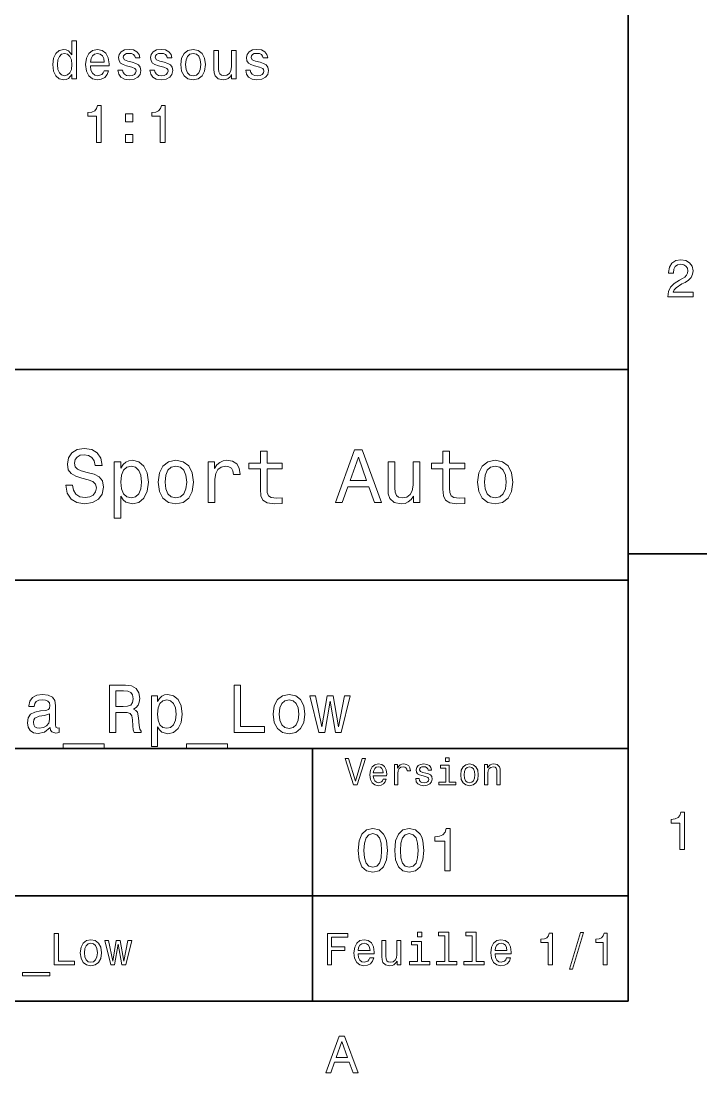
# Model space of a CAD drawing. Extents: x 0 to 297, y 0 to 210.
# Drawn here: x 229.3 to 294.5, y 3.2 to 103.1 of the extents above; entities that cross this region are included whole.
import ezdxf

# ---------------------------------------------------------------- set-up
doc = ezdxf.new("R2010")
doc.units = 0

msp = doc.modelspace()

# ---------------------------------------------------------------- linework, layer by layer
at = {"color": 7, "lineweight": 35}
for p, q in [((287, 10), (287, 200)), ((97, 70), (287, 70)), ((287, 70), (287, 10)), ((162, 50), (287, 50)), ((162, 34), (287, 34)), ((257, 10), (257, 34)), ((162, 20), (287, 20)), ((10, 10), (287, 10)), ((97, 10), (287, 10))]:
    msp.add_line(p, q, dxfattribs=at)
at = {"color": 7, "lineweight": 35, "ltscale": 0.1875}
msp.add_line((287, 52.5), (294.5, 52.5), dxfattribs=at)
at = {"color": 7, "lineweight": 13}
for points in [[(234.136673, 98.04995), (234.136673, 97.631363), (234.580475, 97.631363), (234.580475, 101.252403), (234.141724, 101.252403), (234.141724, 99.926033), (233.803818, 100.309319), (233.597046, 100.400093), (233.360016, 100.435394), (232.931351, 100.334534), (232.598495, 100.052109), (232.381638, 99.598221), (232.305984, 98.987991), (232.381638, 98.377762), (232.598495, 97.918823), (232.931351, 97.631363), (233.360016, 97.535545), (233.597046, 97.570847), (233.808868, 97.661621)], [(233.435669, 100.03698), (233.72818, 99.966377), (233.950073, 99.769691), (234.081207, 99.441879), (234.131638, 98.987991), (234.081207, 98.52906), (233.950073, 98.201248), (233.72818, 97.999519), (233.435669, 97.93396), (233.158295, 97.999519), (232.946472, 98.201248), (232.805267, 98.534103), (232.759872, 98.987991), (232.805267, 99.436836), (232.946472, 99.764648), (233.158295, 99.966377)], [(235.896759, 98.856865), (237.671982, 98.856865), (237.677017, 99.063637), (237.596329, 99.643608), (237.37442, 100.077332), (237.021408, 100.339577), (236.552383, 100.435394), (236.093445, 100.334534), (235.740417, 100.052109), (235.513474, 99.593178), (235.432785, 98.987991), (235.508438, 98.367676), (235.735382, 97.91378), (236.083359, 97.631363), (236.537247, 97.535545), (236.930618, 97.601105), (237.253387, 97.772575), (237.490417, 98.044907), (237.626587, 98.40802), (237.187836, 98.40802), (237.097046, 98.206291), (236.965927, 98.054993), (236.592728, 97.93396), (236.305267, 97.989433), (236.088409, 98.165947), (235.947189, 98.453407), (235.896759, 98.841736)], [(235.896759, 99.230064), (235.95224, 99.578049), (236.088409, 99.835251), (236.295181, 99.991592), (236.567505, 100.047066), (236.834808, 99.991592), (237.04158, 99.835251), (237.167664, 99.578049), (237.213043, 99.230064)], [(239.870819, 99.209892), (239.442154, 99.31076), (239.12442, 99.42675), (239.018524, 99.66378), (239.048782, 99.830208), (239.154694, 99.951248), (239.326157, 100.026894), (239.573273, 100.057152), (239.810303, 100.026894), (239.996902, 99.936119), (240.11795, 99.79995), (240.168381, 99.618393), (240.602097, 99.618393), (240.602097, 99.628479), (240.526443, 99.956291), (240.319672, 100.213493), (239.996902, 100.374878), (239.573273, 100.435394), (239.144592, 100.374878), (238.831924, 100.20845), (238.635239, 99.961334), (238.574707, 99.648651), (238.620102, 99.346062), (238.761322, 99.134247), (238.993301, 98.982948), (239.331207, 98.877037), (239.825439, 98.756004), (240.128021, 98.629921), (240.208725, 98.52906), (240.238983, 98.377762), (240.193588, 98.191162), (240.072556, 98.04995), (239.87587, 97.959175), (239.613617, 97.928917), (239.336243, 97.959175), (239.134521, 98.065079), (238.998352, 98.236549), (238.942871, 98.473579), (238.514191, 98.473579), (238.584808, 98.070122), (238.79158, 97.777618), (239.119385, 97.601105), (239.573273, 97.535545), (240.047333, 97.601105), (240.395325, 97.777618), (240.607132, 98.060036), (240.682785, 98.428192), (240.627304, 98.745918), (240.470963, 98.962776), (240.21376, 99.103989)], [(242.906845, 99.209892), (242.47818, 99.31076), (242.160446, 99.42675), (242.054535, 99.66378), (242.084808, 99.830208), (242.190704, 99.951248), (242.362183, 100.026894), (242.609299, 100.057152), (242.846329, 100.026894), (243.032928, 99.936119), (243.153961, 99.79995), (243.204407, 99.618393), (243.638123, 99.618393), (243.638123, 99.628479), (243.562469, 99.956291), (243.355698, 100.213493), (243.032928, 100.374878), (242.609299, 100.435394), (242.180618, 100.374878), (241.86795, 100.20845), (241.671265, 99.961334), (241.610733, 99.648651), (241.656128, 99.346062), (241.797333, 99.134247), (242.029327, 98.982948), (242.367218, 98.877037), (242.86145, 98.756004), (243.164047, 98.629921), (243.244751, 98.52906), (243.274994, 98.377762), (243.229614, 98.191162), (243.108582, 98.04995), (242.911896, 97.959175), (242.649643, 97.928917), (242.372269, 97.959175), (242.170532, 98.065079), (242.034363, 98.236549), (241.978897, 98.473579), (241.550217, 98.473579), (241.620819, 98.070122), (241.827591, 97.777618), (242.155411, 97.601105), (242.609299, 97.535545), (243.083359, 97.601105), (243.431335, 97.777618), (243.643158, 98.060036), (243.718811, 98.428192), (243.66333, 98.745918), (243.506989, 98.962776), (243.249786, 99.103989)], [(244.485382, 98.982948), (244.566071, 98.367676), (244.798065, 97.91378), (245.166214, 97.631363), (245.660446, 97.535545), (246.149643, 97.631363), (246.517792, 97.908737), (246.749786, 98.362633), (246.835526, 98.982948), (246.749786, 99.598221), (246.517792, 100.057152), (246.149643, 100.334534), (245.660446, 100.435394), (245.166214, 100.334534), (244.798065, 100.052109), (244.566071, 99.598221)], [(244.93927, 98.987991), (244.98465, 99.441879), (245.12587, 99.769691), (245.352814, 99.97142), (245.660446, 100.042023), (245.963043, 99.97142), (246.189987, 99.774734), (246.331207, 99.441879), (246.381622, 98.987991), (246.331207, 98.52906), (246.189987, 98.196205), (245.963043, 97.994476), (245.660446, 97.928917), (245.352814, 97.994476), (245.12587, 98.196205), (244.98465, 98.52906)], [(249.740417, 100.339577), (249.296616, 100.339577), (249.296616, 98.776176), (249.246185, 98.413063), (249.09993, 98.150818), (248.872986, 97.989433), (248.575439, 97.939003), (248.338409, 97.979347), (248.187103, 98.10038), (248.101364, 98.307152), (248.081192, 98.599663), (248.081192, 100.339577), (247.63739, 100.339577), (247.63739, 98.559319), (247.652527, 98.201248), (247.748352, 97.903694), (248.040848, 97.631363), (248.509872, 97.535545), (248.762024, 97.570847), (248.978897, 97.661621), (249.165497, 97.817963), (249.316788, 98.044907), (249.316788, 97.631363), (249.740417, 97.631363)], [(252.014923, 99.209892), (251.586243, 99.31076), (251.268524, 99.42675), (251.162613, 99.66378), (251.192871, 99.830208), (251.298767, 99.951248), (251.470245, 100.026894), (251.717361, 100.057152), (251.954391, 100.026894), (252.140991, 99.936119), (252.262024, 99.79995), (252.312469, 99.618393), (252.746185, 99.618393), (252.746185, 99.628479), (252.670532, 99.956291), (252.46376, 100.213493), (252.140991, 100.374878), (251.717361, 100.435394), (251.288696, 100.374878), (250.976013, 100.20845), (250.779327, 99.961334), (250.718811, 99.648651), (250.764191, 99.346062), (250.905396, 99.134247), (251.13739, 98.982948), (251.475281, 98.877037), (251.969528, 98.756004), (252.272125, 98.629921), (252.352814, 98.52906), (252.383072, 98.377762), (252.337677, 98.191162), (252.216644, 98.04995), (252.019958, 97.959175), (251.757706, 97.928917), (251.480331, 97.959175), (251.278595, 98.065079), (251.142441, 98.236549), (251.08696, 98.473579), (250.658295, 98.473579), (250.728882, 98.070122), (250.935669, 97.777618), (251.263474, 97.601105), (251.717361, 97.535545), (252.191422, 97.601105), (252.539413, 97.777618), (252.751221, 98.060036), (252.826874, 98.428192), (252.771393, 98.745918), (252.615051, 98.962776), (252.357849, 99.103989)], [(236.461609, 91.584534), (236.920532, 91.584534), (236.920532, 95.109749), (236.577606, 95.109749), (236.486816, 94.802116), (236.305267, 94.595337), (236.027893, 94.474304), (235.644608, 94.43396), (235.644608, 94.07589), (236.461609, 94.07589)], [(242.533646, 91.584534), (242.992584, 91.584534), (242.992584, 95.109749), (242.649643, 95.109749), (242.558868, 94.802116), (242.377304, 94.595337), (242.09993, 94.474304), (241.716644, 94.43396), (241.716644, 94.07589), (242.533646, 94.07589)], [(239.240417, 93.541306), (239.936386, 93.541306), (239.936386, 94.292747), (239.240417, 94.292747)], [(239.240417, 91.584534), (239.936386, 91.584534), (239.936386, 92.335976), (239.240417, 92.335976)], [(290.76947, 76.916786), (293.175079, 76.916786), (293.175079, 77.350502), (291.273773, 77.350502), (291.3797, 77.587532), (291.561249, 77.784218), (292.121033, 78.142288), (292.418579, 78.293587), (292.751434, 78.510445), (292.988464, 78.762604), (293.124634, 79.060158), (293.175079, 79.398056), (293.089355, 79.821686), (292.852325, 80.154541), (292.489197, 80.366356), (292.020172, 80.442001), (291.536041, 80.35627), (291.167877, 80.119232), (290.930847, 79.740997), (290.850159, 79.241714), (290.850159, 79.171112), (291.309082, 79.171112), (291.309082, 79.211456), (291.354462, 79.554398), (291.490631, 79.806557), (291.707489, 79.967941), (291.994965, 80.023415), (292.287476, 79.972984), (292.504333, 79.846901), (292.645538, 79.650215), (292.695984, 79.403099), (292.660675, 79.171112), (292.56485, 78.974426), (292.403473, 78.802956), (292.181549, 78.651657), (291.884003, 78.490273), (291.389771, 78.177589), (291.041779, 77.844742), (290.835022, 77.441284), (290.76947, 76.931915)], [(234.20462, 59.030979), (233.548996, 59.030979), (233.693085, 58.267288), (234.053314, 57.70533), (234.608078, 57.366714), (235.357361, 57.244236), (236.099426, 57.359509), (236.654175, 57.67651), (237.007202, 58.17363), (237.136902, 58.82925), (237.028824, 59.420029), (236.726227, 59.801872), (236.236313, 60.054031), (235.580704, 60.241352), (235.018738, 60.378242), (234.651306, 60.536743), (234.442368, 60.767288), (234.377533, 61.127522), (234.442368, 61.451729), (234.629684, 61.696686), (234.917877, 61.862389), (235.314133, 61.920029), (235.71759, 61.84798), (236.034592, 61.653458), (236.24353, 61.32925), (236.344391, 60.889767), (237, 60.889767), (237, 60.904179), (236.884735, 61.581409), (236.546112, 62.085732), (236.01297, 62.402737), (235.292511, 62.510807), (234.644104, 62.402737), (234.139771, 62.100143), (233.815567, 61.631844), (233.700287, 61.026657), (233.793961, 60.486309), (234.067734, 60.118874), (234.5, 59.873917), (235.09079, 59.6866), (235.674362, 59.520893), (236.113831, 59.362389), (236.380402, 59.131844), (236.47406, 58.757202), (236.387619, 58.375359), (236.164276, 58.087173), (235.825653, 57.907059), (235.386169, 57.849422), (234.896255, 57.928673), (234.521622, 58.159222), (234.283875, 58.533859)], [(252.05043, 60.579971), (252.05043, 58.64193), (252.093658, 58.015129), (252.29538, 57.582851), (252.698853, 57.330688), (253.383286, 57.244236), (254.132568, 57.280258), (254.132568, 57.827808), (253.585022, 57.78458), (253.087891, 57.842216), (252.82132, 58.022331), (252.706055, 58.324928), (252.684448, 58.75), (252.684448, 60.579971), (254.132568, 60.579971), (254.132568, 61.120316), (252.684448, 61.120316), (252.684448, 62.251438), (252.05043, 62.251438), (252.05043, 61.120316), (250.955322, 61.120316), (250.955322, 60.579971)], [(259.175781, 57.381123), (259.838623, 57.381123), (260.364563, 58.850864), (262.360229, 58.850864), (262.886169, 57.381123), (263.563416, 57.381123), (261.733429, 62.388329), (260.998566, 62.388329)], [(269.399109, 60.579971), (269.399109, 58.64193), (269.442352, 58.015129), (269.644073, 57.582851), (270.047546, 57.330688), (270.731995, 57.244236), (271.481262, 57.280258), (271.481262, 57.827808), (270.933716, 57.78458), (270.436584, 57.842216), (270.170013, 58.022331), (270.054749, 58.324928), (270.033142, 58.75), (270.033142, 60.579971), (271.481262, 60.579971), (271.481262, 61.120316), (270.033142, 61.120316), (270.033142, 62.251438), (269.399109, 62.251438), (269.399109, 61.120316), (268.304016, 61.120316), (268.304016, 60.579971)], [(238.786743, 60.652016), (238.786743, 61.25), (238.15274, 61.25), (238.15274, 55.882565), (238.786743, 55.882565), (238.786743, 57.971901), (239.010101, 57.633286), (239.262253, 57.409943), (239.896271, 57.244236), (240.50145, 57.381123), (240.976959, 57.791786), (241.286743, 58.440201), (241.402023, 59.319164), (241.286743, 60.190922), (240.976959, 60.839336), (240.50145, 61.242794), (239.896271, 61.386887), (239.550446, 61.343658), (239.255051, 61.206772), (239.002899, 60.976223)], [(242.338623, 59.311958), (242.453888, 58.432995), (242.785309, 57.78458), (243.311249, 57.381123), (244.017303, 57.244236), (244.716141, 57.381123), (245.242081, 57.777374), (245.573486, 58.425793), (245.695969, 59.311958), (245.573486, 60.190922), (245.242081, 60.846542), (244.716141, 61.242794), (244.017303, 61.386887), (243.311249, 61.242794), (242.785309, 60.839336), (242.453888, 60.190922)], [(247.100861, 57.381123), (247.734863, 57.381123), (247.734863, 59.592937), (247.799713, 60.12608), (247.994232, 60.507923), (248.311249, 60.738472), (248.736313, 60.817722), (249.053314, 60.767288), (249.291077, 60.623199), (249.435165, 60.378242), (249.485596, 60.046829), (250.126801, 60.046829), (250.040344, 60.630402), (249.802597, 61.048271), (249.406342, 61.30043), (248.865997, 61.386887), (248.498566, 61.32925), (248.181549, 61.185158), (247.900574, 60.940201), (247.677246, 60.608788), (247.677246, 61.25), (247.100861, 61.25)], [(260.595093, 59.463257), (261.365997, 61.667866), (262.136902, 59.463257)], [(267.194519, 61.25), (266.560516, 61.25), (266.560516, 59.016571), (266.488464, 58.497837), (266.279541, 58.123196), (265.955322, 57.892651), (265.530243, 57.820602), (265.19165, 57.878242), (264.975494, 58.051151), (264.853027, 58.346542), (264.824219, 58.764408), (264.824219, 61.25), (264.190186, 61.25), (264.190186, 58.706772), (264.211792, 58.195244), (264.348694, 57.770172), (264.766571, 57.381123), (265.436584, 57.244236), (265.796814, 57.294666), (266.106628, 57.424351), (266.373199, 57.647694), (266.589325, 57.971901), (266.589325, 57.381123), (267.194519, 57.381123)], [(272.698853, 59.311958), (272.814117, 58.432995), (273.145508, 57.78458), (273.671448, 57.381123), (274.377502, 57.244236), (275.076355, 57.381123), (275.602295, 57.777374), (275.933716, 58.425793), (276.056183, 59.311958), (275.933716, 60.190922), (275.602295, 60.846542), (275.076355, 61.242794), (274.377502, 61.386887), (273.671448, 61.242794), (273.145508, 60.839336), (272.814117, 60.190922)], [(239.788193, 57.8134), (239.363129, 57.907059), (239.053314, 58.195244), (238.858795, 58.663544), (238.793945, 59.319164), (238.858795, 59.967579), (239.053314, 60.435879), (239.363129, 60.716858), (239.788193, 60.817722), (240.177246, 60.716858), (240.48703, 60.428673), (240.681564, 59.960373), (240.753601, 59.319164), (240.681564, 58.67075), (240.48703, 58.195244), (240.177246, 57.907059)], [(242.98703, 59.319164), (243.05188, 59.967579), (243.253601, 60.435879), (243.57782, 60.72406), (244.017303, 60.824928), (244.449585, 60.72406), (244.773773, 60.443081), (244.97551, 59.967579), (245.047546, 59.319164), (244.97551, 58.663544), (244.773773, 58.188038), (244.449585, 57.899853), (244.017303, 57.806194), (243.57782, 57.899853), (243.253601, 58.188038), (243.05188, 58.663544)], [(273.34726, 59.319164), (273.412109, 59.967579), (273.613831, 60.435879), (273.938019, 60.72406), (274.377502, 60.824928), (274.809784, 60.72406), (275.134003, 60.443081), (275.335724, 59.967579), (275.407776, 59.319164), (275.335724, 58.663544), (275.134003, 58.188038), (274.809784, 57.899853), (274.377502, 57.806194), (273.938019, 57.899853), (273.613831, 58.188038), (273.412109, 58.663544)], [(237.716141, 35.530258), (238.319168, 35.530258), (238.319168, 37.430115), (238.935165, 37.430115), (239.389053, 37.41066), (239.674347, 37.319885), (239.829971, 37.105907), (239.894806, 36.723343), (239.927231, 36.139767), (239.966141, 35.757202), (240.043945, 35.530258), (240.724792, 35.530258), (240.724792, 35.653458), (240.575653, 35.835014), (240.523773, 36.172188), (240.478394, 36.898415), (240.368164, 37.4366), (240.219025, 37.605186), (239.985596, 37.728386), (240.244965, 37.890488), (240.426514, 38.117435), (240.543228, 38.402737), (240.582138, 38.746395), (240.491364, 39.291065), (240.231995, 39.699566), (239.804031, 39.945965), (239.220459, 40.030258), (237.716141, 40.030258)], [(249.556198, 35.530258), (252.44812, 35.530258), (252.44812, 36.074928), (250.15274, 36.074928), (250.15274, 40.030258), (249.556198, 40.030258)], [(232.081421, 35.98415), (232.081421, 35.964695), (232.113831, 35.744236), (232.21109, 35.588615), (232.619598, 35.465416), (232.937317, 35.517288), (232.937317, 35.958214), (232.801147, 35.938759), (232.619598, 36.023052), (232.587173, 36.282421), (232.587173, 38.085014), (232.509369, 38.545387), (232.282425, 38.869595), (231.886887, 39.064121), (231.329254, 39.135445), (230.784576, 39.057636), (230.382568, 38.837173), (230.129684, 38.493515), (230.045395, 38.039623), (230.045395, 38.000721), (230.557648, 38.000721), (230.603027, 38.273052), (230.745682, 38.467579), (230.979111, 38.584293), (231.309799, 38.629681), (231.627533, 38.59726), (231.854462, 38.5), (231.990631, 38.331409), (232.036026, 38.09798), (232.010086, 37.825645), (231.906342, 37.68948), (231.646973, 37.624638), (231.160675, 37.572765), (230.603027, 37.456051), (230.207489, 37.248558), (229.97406, 36.924351), (229.90274, 36.444523), (229.96759, 36.016571), (230.168594, 35.698845), (230.492798, 35.497837), (230.940201, 35.426514), (231.543228, 35.562679)], [(239.05188, 39.479107), (239.447403, 39.440201), (239.726227, 39.317001), (239.901306, 39.090057), (239.959656, 38.733429), (239.894806, 38.357346), (239.719742, 38.130402), (239.421478, 38.013687), (239.01297, 37.981266), (238.319168, 37.981266), (238.319168, 39.479107)], [(242.261536, 38.474064), (242.261536, 39.012245), (241.690918, 39.012245), (241.690918, 34.181557), (242.261536, 34.181557), (242.261536, 36.061958), (242.46254, 35.757202), (242.689484, 35.556194), (243.260086, 35.407059), (243.804749, 35.530258), (244.232712, 35.899857), (244.511536, 36.483429), (244.61528, 37.274494), (244.511536, 38.059078), (244.232712, 38.642651), (243.804749, 39.005764), (243.260086, 39.135445), (242.948853, 39.096542), (242.682999, 38.973343), (242.456055, 38.76585)], [(253.265137, 37.268009), (253.368881, 36.476944), (253.667145, 35.893372), (254.140488, 35.530258), (254.77594, 35.407059), (255.404907, 35.530258), (255.878235, 35.886887), (256.176514, 36.470459), (256.286743, 37.268009), (256.176514, 38.059078), (255.878235, 38.649136), (255.404907, 39.005764), (254.77594, 39.135445), (254.140488, 39.005764), (253.667145, 38.642651), (253.368881, 38.059078)], [(258.160675, 35.530258), (258.679382, 38.48703), (259.19812, 35.530258), (259.742798, 35.530258), (260.598694, 39.012245), (260.047546, 39.012245), (259.470459, 36.055473), (258.958221, 39.012245), (258.394104, 39.012245), (257.881836, 36.055473), (257.304749, 39.012245), (256.760071, 39.012245), (257.615997, 35.530258)], [(243.162827, 35.919308), (242.780258, 36.003601), (242.501434, 36.262966), (242.32637, 36.684437), (242.268005, 37.274494), (242.32637, 37.858067), (242.501434, 38.279537), (242.780258, 38.532421), (243.162827, 38.623199), (243.51297, 38.532421), (243.791794, 38.273052), (243.966858, 37.851585), (244.031708, 37.274494), (243.966858, 36.690922), (243.791794, 36.262966), (243.51297, 36.003601)], [(253.848694, 37.274494), (253.907059, 37.858067), (254.088623, 38.279537), (254.380402, 38.538902), (254.77594, 38.629681), (255.164978, 38.538902), (255.456772, 38.286022), (255.638336, 37.858067), (255.703171, 37.274494), (255.638336, 36.684437), (255.456772, 36.256481), (255.164978, 35.997116), (254.77594, 35.912823), (254.380402, 35.997116), (254.088623, 36.256481), (253.907059, 36.684437)], [(232.016571, 36.749279), (231.938766, 36.412102), (231.731262, 36.152737), (231.420029, 35.98415), (231.037476, 35.925793), (230.791077, 35.958214), (230.615997, 36.061958), (230.505768, 36.243515), (230.473343, 36.496395), (230.499283, 36.723343), (230.603027, 36.885445), (231.018005, 37.067001), (231.543228, 37.14481), (232.016571, 37.30043)], [(233.306915, 34.453888), (233.306915, 34), (237.210373, 34), (237.210373, 34.453888)], [(245.017288, 34.453888), (245.017288, 34), (248.920746, 34), (248.920746, 34.453888)], [(261.71109, 33.03458), (261.08429, 30.905619), (260.439484, 33.03458), (260.09726, 33.03458), (260.904175, 30.530979), (261.264404, 30.530979), (262.053314, 33.03458)], [(269.992798, 33.117435), (269.657776, 33.117435), (269.657776, 32.757202), (269.992798, 32.757202)], [(262.784576, 31.40634), (264.052582, 31.40634), (264.056183, 31.554033), (263.998566, 31.9683), (263.840057, 32.278099), (263.587891, 32.465416), (263.252869, 32.533859), (262.925079, 32.461815), (262.672913, 32.260086), (262.510803, 31.932276), (262.453156, 31.5), (262.507202, 31.056915), (262.669312, 30.732708), (262.917877, 30.530979), (263.242065, 30.462536), (263.523041, 30.509365), (263.753601, 30.631844), (263.922913, 30.826368), (264.020172, 31.085733), (263.706787, 31.085733), (263.641937, 30.941643), (263.548279, 30.833572), (263.281708, 30.747118), (263.076355, 30.786743), (262.921478, 30.912823), (262.820618, 31.118155), (262.784576, 31.395533)], [(262.784576, 31.672911), (262.824219, 31.921469), (262.921478, 32.105186), (263.069153, 32.216858), (263.263702, 32.256485), (263.45462, 32.216858), (263.602295, 32.105186), (263.692352, 31.921469), (263.724792, 31.672911)], [(264.794678, 30.530979), (265.111664, 30.530979), (265.111664, 31.636887), (265.144104, 31.903458), (265.241364, 32.094379), (265.399841, 32.209652), (265.612396, 32.249279), (265.770905, 32.224064), (265.889771, 32.152016), (265.961823, 32.029537), (265.98703, 31.863832), (266.307648, 31.863832), (266.264404, 32.155621), (266.145538, 32.364552), (265.947418, 32.490635), (265.677246, 32.533859), (265.49353, 32.505043), (265.335022, 32.432995), (265.194519, 32.310516), (265.082855, 32.144814), (265.082855, 32.465416), (264.794678, 32.465416)], [(267.791779, 31.658501), (267.485596, 31.730547), (267.258636, 31.8134), (267.182983, 31.982708), (267.20462, 32.101585), (267.280273, 32.188038), (267.40274, 32.242073), (267.579254, 32.263687), (267.748566, 32.242073), (267.881836, 32.177231), (267.968292, 32.079971), (268.004333, 31.950287), (268.314117, 31.950287), (268.314117, 31.957493), (268.260101, 32.191643), (268.112396, 32.375359), (267.881836, 32.490635), (267.579254, 32.533859), (267.273041, 32.490635), (267.049713, 32.371758), (266.90921, 32.195244), (266.865997, 31.971901), (266.898407, 31.755764), (266.999268, 31.604465), (267.164978, 31.496397), (267.406342, 31.420748), (267.759369, 31.334293), (267.975494, 31.244236), (268.033142, 31.17219), (268.054749, 31.064121), (268.022339, 30.930836), (267.935883, 30.829971), (267.79538, 30.765129), (267.608063, 30.743515), (267.409943, 30.765129), (267.265839, 30.840778), (267.168579, 30.963255), (267.128967, 31.132565), (266.822754, 31.132565), (266.873199, 30.844379), (267.020905, 30.635447), (267.255035, 30.509365), (267.579254, 30.462536), (267.917877, 30.509365), (268.166412, 30.635447), (268.317719, 30.837175), (268.371765, 31.100143), (268.332123, 31.327089), (268.220459, 31.481987), (268.036743, 31.582851)], [(269.981995, 30.79755), (269.981995, 32.400574), (269.167877, 32.400574), (269.167877, 32.130402), (269.664978, 32.130402), (269.664978, 30.79755), (269.016571, 30.79755), (269.016571, 30.530979), (270.637604, 30.530979), (270.637604, 30.79755)], [(271.087891, 31.496397), (271.145538, 31.056915), (271.311249, 30.732708), (271.574219, 30.530979), (271.927246, 30.462536), (272.276672, 30.530979), (272.539612, 30.729107), (272.705322, 31.053314), (272.766571, 31.496397), (272.705322, 31.935879), (272.539612, 32.263687), (272.276672, 32.461815), (271.927246, 32.533859), (271.574219, 32.461815), (271.311249, 32.260086), (271.145538, 31.935879)], [(271.412109, 31.5), (271.444519, 31.824207), (271.54538, 32.058357), (271.707489, 32.20245), (271.927246, 32.25288), (272.143372, 32.20245), (272.305481, 32.061958), (272.406342, 31.824207), (272.442352, 31.5), (272.406342, 31.17219), (272.305481, 30.934437), (272.143372, 30.790344), (271.927246, 30.743515), (271.707489, 30.790344), (271.54538, 30.934437), (271.444519, 31.17219)], [(273.350159, 30.530979), (273.667145, 30.530979), (273.667145, 31.647694), (273.699554, 31.903458), (273.804047, 32.090778), (273.966125, 32.206051), (274.182281, 32.249279), (274.355194, 32.213257), (274.463257, 32.115993), (274.517303, 31.95389), (274.535309, 31.737751), (274.535309, 30.530979), (274.852295, 30.530979), (274.852295, 31.802593), (274.837891, 32.058357), (274.773041, 32.270893), (274.560516, 32.465416), (274.229095, 32.533859), (274.04538, 32.508644), (273.890503, 32.440201), (273.757202, 32.324928), (273.65274, 32.170029), (273.65274, 32.465416), (273.350159, 32.465416)], [(291.909241, 24.416786), (292.368164, 24.416786), (292.368164, 27.942001), (292.025208, 27.942001), (291.934448, 27.634365), (291.752899, 27.427593), (291.475525, 27.306557), (291.092224, 27.266211), (291.092224, 26.90814), (291.909241, 26.90814)], [(261.345825, 24.314121), (261.432281, 23.409224), (261.703156, 22.763689), (262.135437, 22.371759), (262.734863, 22.244957), (263.328522, 22.371759), (263.760803, 22.763689), (264.02594, 23.409224), (264.118164, 24.314121), (264.02594, 25.213257), (263.916412, 25.570606), (263.760803, 25.864553), (263.328522, 26.256485), (262.734863, 26.38905), (262.135437, 26.256485), (261.703156, 25.858791), (261.432281, 25.213257)], [(264.815552, 24.314121), (264.902008, 23.409224), (265.172913, 22.763689), (265.605194, 22.371759), (266.20462, 22.244957), (266.798279, 22.371759), (267.23056, 22.763689), (267.495667, 23.409224), (267.587891, 24.314121), (267.495667, 25.213257), (267.386169, 25.570606), (267.23056, 25.864553), (266.798279, 26.256485), (266.20462, 26.38905), (265.605194, 26.256485), (265.172913, 25.858791), (264.902008, 25.213257)], [(269.570618, 22.360231), (270.095093, 22.360231), (270.095093, 26.38905), (269.703156, 26.38905), (269.599426, 26.037464), (269.391937, 25.801153), (269.074921, 25.662825), (268.636902, 25.616714), (268.636902, 25.207493), (269.570618, 25.207493)], [(261.899139, 24.314121), (261.945251, 25.011528), (262.089325, 25.51297), (262.348694, 25.806917), (262.734863, 25.910664), (263.115265, 25.806917), (263.374634, 25.51297), (263.518738, 25.011528), (263.56485, 24.314121), (263.518738, 23.610952), (263.374634, 23.10951), (263.115265, 22.815563), (262.734863, 22.717581), (262.348694, 22.815563), (262.089325, 23.10951), (261.945251, 23.610952)], [(265.368866, 24.314121), (265.414978, 25.011528), (265.559082, 25.51297), (265.818451, 25.806917), (266.20462, 25.910664), (266.585022, 25.806917), (266.844391, 25.51297), (266.988464, 25.011528), (267.034576, 24.314121), (266.988464, 23.610952), (266.844391, 23.10951), (266.585022, 22.815563), (266.20462, 22.717581), (265.818451, 22.815563), (265.559082, 23.10951), (265.414978, 23.610952)], [(232.458221, 13.428675), (234.386169, 13.428675), (234.386169, 13.791787), (232.855911, 13.791787), (232.855911, 16.428675), (232.458221, 16.428675)], [(258.414978, 13.428675), (258.817017, 13.428675), (258.817017, 14.807637), (260.079254, 14.807637), (260.079254, 15.166427), (258.817017, 15.166427), (258.817017, 16.065563), (260.368866, 16.065563), (260.368866, 16.428675), (258.414978, 16.428675)], [(267.389038, 16.532421), (266.98703, 16.532421), (266.98703, 16.100145), (267.389038, 16.100145)], [(269.572052, 16.212536), (269.572052, 13.748559), (268.789612, 13.748559), (268.789612, 13.428675), (270.73056, 13.428675), (270.73056, 13.748559), (269.952454, 13.748559), (269.952454, 16.532421), (268.975494, 16.532421), (268.975494, 16.212536)], [(272.174347, 16.212536), (272.174347, 13.748559), (271.391937, 13.748559), (271.391937, 13.428675), (273.332855, 13.428675), (273.332855, 13.748559), (272.554749, 13.748559), (272.554749, 16.532421), (271.57782, 16.532421), (271.57782, 16.212536)], [(279.416443, 13.428675), (279.809814, 13.428675), (279.809814, 16.450289), (279.515839, 16.450289), (279.438049, 16.1866), (279.28241, 16.009367), (279.044678, 15.905621), (278.716125, 15.871038), (278.716125, 15.564121), (279.416443, 15.564121)], [(281.42218, 13.026657), (281.720459, 13.026657), (282.766571, 16.510807), (282.463989, 16.510807)], [(284.621033, 13.428675), (285.014404, 13.428675), (285.014404, 16.450289), (284.720459, 16.450289), (284.642639, 16.1866), (284.48703, 16.009367), (284.249268, 15.905621), (283.920746, 15.871038), (283.920746, 15.564121), (284.621033, 15.564121)], [(234.930847, 14.587176), (235, 14.059798), (235.198853, 13.67075), (235.51442, 13.428675), (235.938049, 13.346542), (236.357361, 13.428675), (236.672913, 13.666427), (236.871765, 14.055476), (236.945251, 14.587176), (236.871765, 15.114553), (236.672913, 15.507925), (236.357361, 15.745678), (235.938049, 15.832133), (235.51442, 15.745678), (235.198853, 15.503603), (235, 15.114553)], [(235.319885, 14.591499), (235.358795, 14.980548), (235.479828, 15.261528), (235.674362, 15.434439), (235.938049, 15.494957), (236.197418, 15.434439), (236.391937, 15.26585), (236.51297, 14.980548), (236.556198, 14.591499), (236.51297, 14.198127), (236.391937, 13.912825), (236.197418, 13.739914), (235.938049, 13.683718), (235.674362, 13.739914), (235.479828, 13.912825), (235.358795, 14.198127)], [(238.194534, 13.428675), (238.540344, 15.399857), (238.886169, 13.428675), (239.249283, 13.428675), (239.819885, 15.75), (239.452454, 15.75), (239.067734, 13.778819), (238.726227, 15.75), (238.350159, 15.75), (238.008652, 13.778819), (237.623932, 15.75), (237.260818, 15.75), (237.831421, 13.428675)], [(261.341492, 14.479107), (262.863098, 14.479107), (262.867432, 14.656341), (262.798279, 15.153459), (262.608063, 15.525217), (262.305481, 15.75), (261.903473, 15.832133), (261.510101, 15.745678), (261.207489, 15.503603), (261.01297, 15.110231), (260.943817, 14.591499), (261.008636, 14.059798), (261.203156, 13.67075), (261.501434, 13.428675), (261.890503, 13.346542), (262.227661, 13.402739), (262.504333, 13.549712), (262.707489, 13.783141), (262.824219, 14.09438), (262.44812, 14.09438), (262.370331, 13.92147), (262.257935, 13.791787), (261.938049, 13.688041), (261.69165, 13.735591), (261.505768, 13.886888), (261.384735, 14.133286), (261.341492, 14.466139)], [(261.341492, 14.798992), (261.389038, 15.097262), (261.505768, 15.317724), (261.682983, 15.45173), (261.916412, 15.49928), (262.145538, 15.45173), (262.322754, 15.317724), (262.430847, 15.097262), (262.469727, 14.798992)], [(265.400574, 15.75), (265.020172, 15.75), (265.020172, 14.409943), (264.976959, 14.098703), (264.851593, 13.873919), (264.657074, 13.735591), (264.402008, 13.692364), (264.198853, 13.726946), (264.069153, 13.830692), (263.995667, 14.007925), (263.978394, 14.258646), (263.978394, 15.75), (263.597992, 15.75), (263.597992, 14.224064), (263.610962, 13.917148), (263.693085, 13.662104), (263.943817, 13.428675), (264.345825, 13.346542), (264.561951, 13.376801), (264.747833, 13.454611), (264.907776, 13.588617), (265.037476, 13.783141), (265.037476, 13.428675), (265.400574, 13.428675)], [(267.376068, 13.748559), (267.376068, 15.672191), (266.399139, 15.672191), (266.399139, 15.347983), (266.995667, 15.347983), (266.995667, 13.748559), (266.21759, 13.748559), (266.21759, 13.428675), (268.162811, 13.428675), (268.162811, 13.748559)], [(274.353027, 14.479107), (275.874634, 14.479107), (275.878967, 14.656341), (275.809814, 15.153459), (275.619598, 15.525217), (275.317017, 15.75), (274.914978, 15.832133), (274.521606, 15.745678), (274.219025, 15.503603), (274.024506, 15.110231), (273.955322, 14.591499), (274.020172, 14.059798), (274.214691, 13.67075), (274.51297, 13.428675), (274.902008, 13.346542), (275.239197, 13.402739), (275.515839, 13.549712), (275.719025, 13.783141), (275.835724, 14.09438), (275.459656, 14.09438), (275.381836, 13.92147), (275.26944, 13.791787), (274.949554, 13.688041), (274.703186, 13.735591), (274.517303, 13.886888), (274.39624, 14.133286), (274.353027, 14.466139)], [(274.353027, 14.798992), (274.400574, 15.097262), (274.517303, 15.317724), (274.694519, 15.45173), (274.927948, 15.49928), (275.157074, 15.45173), (275.33429, 15.317724), (275.442352, 15.097262), (275.481262, 14.798992)], [(229.432281, 12.711096), (229.432281, 12.408502), (232.034592, 12.408502), (232.034592, 12.711096)], [(258.266846, 3.166787), (258.730835, 3.166787), (259.098999, 4.195605), (260.495972, 4.195605), (260.864105, 3.166787), (261.338165, 3.166787), (260.05719, 6.67183), (259.542786, 6.67183)], [(259.260376, 4.624279), (259.799988, 6.167507), (260.33963, 4.624279)]]:
    msp.add_lwpolyline(points, close=True, dxfattribs=at)

doc.saveas('drawing.dxf')
